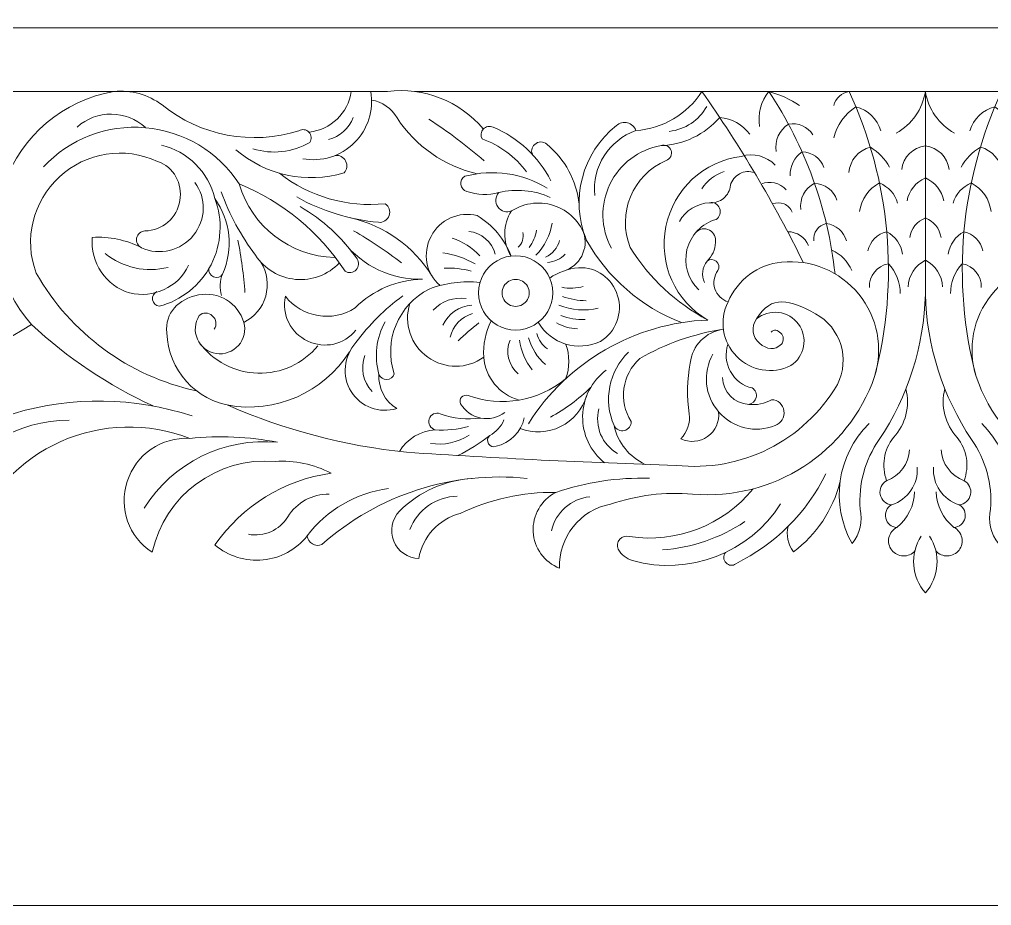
# Model space of a CAD drawing. Header units: millimetres. Extents: x 4332 to 4576, y 671 to 926.
# Drawn here: x 4379.6 to 4437.2, y 804.3 to 856.8 of the extents above; entities that cross this region are included whole.
import ezdxf

# ---------------------------------------------------------------- set-up
doc = ezdxf.new("R2010")
doc.units = ezdxf.units.MM
doc.header["$MEASUREMENT"] = 0
doc.layers.add('SITARA ALL', color=18, linetype='Continuous', true_color=0x000000)

msp = doc.modelspace()

# ---------------------------------------------------------------- linework, layer by layer
at = {"layer": 'SITARA ALL', "lineweight": 9}
for points, knots in [([(4332.3, 926.328), (4332.3, 926.328), (4576.3, 926.328), (4576.3, 926.328), (4576.3, 926.328), (4576.3, 804.328), (4576.3, 804.328), (4576.3, 804.328), (4332.3, 804.328), (4332.3, 804.328), (4332.3, 804.328), (4332.3, 926.328), (4332.3, 926.328)], [0, 0, 0, 0, 0.25, 0.25, 0.25, 0.5, 0.5, 0.5, 0.75, 0.75, 0.75, 1, 1, 1, 1]), ([(4529.529, 839.517), (4529.529, 839.517), (4529.529, 822.855), (4529.529, 822.855), (4529.529, 822.855), (4533.299, 822.855), (4533.299, 822.855), (4533.299, 822.855), (4533.299, 856.346), (4533.299, 856.346), (4533.299, 856.346), (4463.583, 856.346), (4463.583, 856.346), (4463.583, 856.346), (4433.299, 856.346), (4433.299, 856.346), (4433.299, 856.346), (4403.015, 856.346), (4403.015, 856.346), (4403.015, 856.346), (4333.3, 856.346), (4333.3, 856.346), (4333.3, 856.346), (4333.3, 822.855), (4333.3, 822.855), (4333.3, 822.855), (4337.069, 822.855), (4337.069, 822.855), (4337.069, 822.855), (4337.069, 839.517), (4337.069, 839.517)], [0, 0, 0, 0, 0.090909, 0.090909, 0.090909, 0.181818, 0.181818, 0.181818, 0.272727, 0.272727, 0.272727, 0.363636, 0.363636, 0.363636, 0.454545, 0.454545, 0.454545, 0.545455, 0.545455, 0.545455, 0.636364, 0.636364, 0.636364, 0.727273, 0.727273, 0.727273, 0.818182, 0.818182, 0.818182, 1, 1, 1, 1]), ([(4407.088, 850.354), (4405.695, 852.013), (4403.556, 852.851), (4401.406, 852.577), (4401.406, 852.577), (4337.069, 852.577), (4337.069, 852.577), (4337.069, 852.577), (4337.069, 844.299), (4337.069, 844.299)], [0, 0, 0, 0, 0.25, 0.25, 0.25, 0.5, 0.5, 0.5, 1, 1, 1, 1]), ([(4393.424, 849.18), (4394.551, 848.828), (4395.774, 848.966), (4396.795, 849.562), (4396.925, 849.748), (4396.905, 850.001), (4396.748, 850.165), (4396.591, 850.33), (4396.352, 850.368), (4396.159, 850.247), (4393.368, 849.365), (4390.318, 849.942), (4388.039, 851.78), (4387.222, 852.397), (4386.203, 852.681), (4385.184, 852.577), (4382.184, 852.06), (4379.699, 849.96), (4378.688, 847.089), (4377.678, 844.217), (4378.278, 841.049), (4380.294, 838.768)], [0, 0, 0, 0, 0.125, 0.125, 0.125, 0.25, 0.25, 0.25, 0.375, 0.375, 0.375, 0.5, 0.5, 0.5, 0.625, 0.625, 0.625, 0.75, 0.75, 0.75, 1, 1, 1, 1]), ([(4396.378, 848.59), (4397.491, 848.383), (4398.635, 848.736), (4399.439, 849.533), (4400.243, 850.33), (4400.606, 851.462), (4400.409, 852.577)], [0, 0, 0, 0, 0.333333, 0.333333, 0.333333, 1, 1, 1, 1]), ([(4463.583, 852.577), (4463.583, 852.577), (4433.299, 852.577), (4433.299, 852.577), (4433.299, 852.577), (4403.015, 852.577), (4403.015, 852.577)], [0, 0, 0, 0, 0.333333, 0.333333, 0.333333, 1, 1, 1, 1]), ([(4426.069, 842.431), (4424.328, 845.963), (4422.317, 849.355), (4420.053, 852.577), (4419.185, 851.233), (4417.735, 850.375), (4416.14, 850.258), (4416.06, 850.485), (4415.872, 850.658), (4415.638, 850.717), (4415.404, 850.776), (4415.158, 850.716), (4414.98, 850.554), (4412.948, 848.939), (4412.221, 846.184), (4413.194, 843.778)], [0, 0, 0, 0, 0.166667, 0.166667, 0.166667, 0.333333, 0.333333, 0.333333, 0.5, 0.5, 0.5, 0.666667, 0.666667, 0.666667, 1, 1, 1, 1]), ([(4421.605, 840.106), (4422.148, 841.415), (4423.367, 842.321), (4424.776, 842.465), (4426.523, 842.638), (4428.241, 841.924), (4429.351, 840.564), (4430.461, 839.204), (4430.811, 837.364), (4430.292, 835.687), (4431.77, 841.323), (4431.235, 847.295), (4428.774, 852.577), (4428.337, 852.494), (4427.985, 852.172), (4427.864, 851.743)], [0, 0, 0, 0, 0.166667, 0.166667, 0.166667, 0.333333, 0.333333, 0.333333, 0.5, 0.5, 0.5, 0.666667, 0.666667, 0.666667, 1, 1, 1, 1]), ([(4427.941, 841.767), (4427.519, 845.633), (4426.175, 849.339), (4424.02, 852.577), (4424.668, 852.401), (4425.283, 852.12), (4425.84, 851.743)], [0, 0, 0, 0, 0.333333, 0.333333, 0.333333, 1, 1, 1, 1]), ([(4433.299, 840.56), (4433.299, 840.56), (4433.299, 852.577), (4433.299, 852.577), (4433.137, 851.531), (4432.498, 850.619), (4431.571, 850.108)], [0, 0, 0, 0, 0.333333, 0.333333, 0.333333, 1, 1, 1, 1]), ([(4437.825, 852.577), (4435.365, 847.295), (4434.827, 841.323), (4436.307, 835.687), (4435.783, 837.362), (4436.132, 839.189), (4437.238, 840.552), (4438.344, 841.916), (4440.075, 842.633), (4441.822, 842.465), (4443.232, 842.322), (4444.45, 841.415), (4444.993, 840.106)], [0, 0, 0, 0, 0.2, 0.2, 0.2, 0.4, 0.4, 0.4, 0.6, 0.6, 0.6, 1, 1, 1, 1]), ([(4400.46, 852.068), (4401.097, 851.964), (4401.653, 851.578), (4401.973, 851.018), (4403.066, 849.334), (4404.772, 848.144), (4406.73, 847.701)], [0, 0, 0, 0, 0.333333, 0.333333, 0.333333, 1, 1, 1, 1]), ([(4430.658, 850.249), (4430.456, 850.953), (4429.89, 851.493), (4429.178, 851.663), (4428.519, 851.242), (4428.049, 850.582), (4427.868, 849.822)], [0, 0, 0, 0, 0.333333, 0.333333, 0.333333, 1, 1, 1, 1]), ([(4438.73, 849.822), (4438.549, 850.582), (4438.08, 851.242), (4437.421, 851.663), (4436.708, 851.493), (4436.143, 850.953), (4435.94, 850.249)], [0, 0, 0, 0, 0.333333, 0.333333, 0.333333, 1, 1, 1, 1]), ([(4422.891, 850.045), (4422.462, 850.614), (4421.814, 850.976), (4421.103, 851.042), (4420.229, 850.025), (4418.969, 849.417), (4417.628, 849.367), (4416.306, 849.14), (4415.175, 848.287), (4414.592, 847.078), (4414.01, 845.869), (4414.044, 844.462), (4414.691, 843.287)], [0, 0, 0, 0, 0.2, 0.2, 0.2, 0.4, 0.4, 0.4, 0.6, 0.6, 0.6, 1, 1, 1, 1]), ([(4398.265, 842.743), (4395.636, 842.802), (4393.349, 844.567), (4392.621, 847.094), (4391.377, 849.005), (4389.322, 850.236), (4387.051, 850.431), (4384.779, 850.626), (4382.555, 849.774), (4381.004, 848.103)], [0, 0, 0, 0, 0.25, 0.25, 0.25, 0.5, 0.5, 0.5, 1, 1, 1, 1]), ([(4411.096, 847.285), (4410.363, 848.713), (4409.152, 849.837), (4407.672, 850.46), (4407.474, 850.555), (4407.238, 850.51), (4407.088, 850.35), (4406.937, 850.191), (4406.905, 849.957), (4407.011, 849.766), (4408.068, 849.392), (4408.989, 848.71), (4409.656, 847.809)], [0, 0, 0, 0, 0.2, 0.2, 0.2, 0.4, 0.4, 0.4, 0.6, 0.6, 0.6, 1, 1, 1, 1]), ([(4426.636, 850.01), (4426.324, 850.495), (4425.751, 850.742), (4425.185, 850.635), (4424.631, 850.301), (4424.341, 849.66), (4424.456, 849.023)], [0, 0, 0, 0, 0.333333, 0.333333, 0.333333, 1, 1, 1, 1]), ([(4389.613, 842.286), (4388.998, 840.965), (4387.525, 840.275), (4386.117, 840.647), (4384.708, 841.019), (4383.781, 842.472), (4383.899, 843.924), (4384.907, 843.992), (4385.915, 843.781), (4386.812, 843.316), (4386.6, 843.423), (4386.486, 843.659), (4386.533, 843.891), (4386.58, 844.124), (4386.787, 844.297), (4387.024, 844.313), (4388.058, 844.33), (4388.931, 845.086), (4389.096, 846.106), (4389.262, 847.127), (4388.747, 848.092), (4387.772, 848.435), (4385.824, 849.335), (4383.525, 848.97), (4381.951, 847.512), (4380.377, 846.054), (4379.825, 843.827), (4380.573, 841.816), (4382.604, 838.241), (4386.059, 835.702), (4390.078, 834.834)], [0, 0, 0, 0, 0.090909, 0.090909, 0.090909, 0.181818, 0.181818, 0.181818, 0.272727, 0.272727, 0.272727, 0.363636, 0.363636, 0.363636, 0.454545, 0.454545, 0.454545, 0.545455, 0.545455, 0.545455, 0.636364, 0.636364, 0.636364, 0.727273, 0.727273, 0.727273, 0.818182, 0.818182, 0.818182, 1, 1, 1, 1]), ([(4387.735, 840.715), (4387.551, 840.628), (4387.447, 840.431), (4387.479, 840.23), (4387.511, 840.03), (4387.665, 839.875), (4387.866, 839.85), (4389.196, 840.193), (4390.316, 841.088), (4390.945, 842.309), (4391.574, 843.53), (4391.654, 844.954), (4391.162, 846.236), (4390.79, 847.805), (4389.568, 849.029), (4387.999, 849.402)], [0, 0, 0, 0, 0.166667, 0.166667, 0.166667, 0.333333, 0.333333, 0.333333, 0.5, 0.5, 0.5, 0.666667, 0.666667, 0.666667, 1, 1, 1, 1]), ([(4392.414, 849.127), (4394.181, 847.607), (4396.599, 847.09), (4398.832, 847.758), (4399.008, 847.948), (4399.046, 848.228), (4398.926, 848.458), (4398.806, 848.687), (4398.561, 848.818), (4398.304, 848.783)], [0, 0, 0, 0, 0.25, 0.25, 0.25, 0.5, 0.5, 0.5, 1, 1, 1, 1]), ([(4409.758, 832.884), (4412.075, 836.561), (4416.06, 838.861), (4420.403, 839.032), (4418.517, 840.029), (4416.93, 841.51), (4415.805, 843.321), (4414.985, 845.335), (4415.933, 847.635), (4417.931, 848.493), (4418.047, 848.532), (4418.143, 848.617), (4418.197, 848.728), (4418.251, 848.838), (4418.259, 848.965), (4418.218, 849.082), (4418.178, 849.198), (4418.093, 849.293), (4417.982, 849.347), (4417.871, 849.4), (4417.744, 849.408), (4417.628, 849.367)], [0, 0, 0, 0, 0.125, 0.125, 0.125, 0.25, 0.25, 0.25, 0.375, 0.375, 0.375, 0.5, 0.5, 0.5, 0.625, 0.625, 0.625, 0.75, 0.75, 0.75, 1, 1, 1, 1]), ([(4412.768, 845.889), (4412.626, 847.283), (4411.937, 848.562), (4410.851, 849.448), (4410.649, 849.631), (4410.341, 849.628), (4410.141, 849.442), (4409.942, 849.256), (4409.882, 849.002), (4410.05, 848.787)], [0, 0, 0, 0, 0.25, 0.25, 0.25, 0.5, 0.5, 0.5, 1, 1, 1, 1]), ([(4431.176, 848.092), (4430.912, 848.582), (4430.518, 848.99), (4430.037, 849.272), (4429.334, 849.101), (4428.822, 848.498), (4428.768, 847.777)], [0, 0, 0, 0, 0.333333, 0.333333, 0.333333, 1, 1, 1, 1]), ([(4434.704, 847.947), (4434.619, 848.686), (4434.038, 849.268), (4433.299, 849.352), (4432.561, 849.267), (4431.979, 848.686), (4431.895, 847.947)], [0, 0, 0, 0, 0.333333, 0.333333, 0.333333, 1, 1, 1, 1]), ([(4437.83, 847.777), (4437.776, 848.498), (4437.265, 849.102), (4436.562, 849.272), (4436.081, 848.99), (4435.687, 848.582), (4435.423, 848.092)], [0, 0, 0, 0, 0.333333, 0.333333, 0.333333, 1, 1, 1, 1]), ([(4424.399, 848.216), (4423.876, 848.748), (4423.104, 848.947), (4422.39, 848.733), (4420.156, 848.453), (4418.352, 846.774), (4417.913, 844.566), (4417.474, 842.358), (4418.446, 840.146), (4420.403, 839.032)], [0, 0, 0, 0, 0.25, 0.25, 0.25, 0.5, 0.5, 0.5, 1, 1, 1, 1]), ([(4427.287, 848.08), (4427.083, 848.624), (4426.569, 848.988), (4425.988, 848.999), (4425.525, 848.68), (4425.26, 848.145), (4425.288, 847.584)], [0, 0, 0, 0, 0.333333, 0.333333, 0.333333, 1, 1, 1, 1]), ([(4410.878, 846.845), (4409.416, 847.741), (4407.65, 847.996), (4405.995, 847.549), (4405.818, 847.454), (4405.719, 847.258), (4405.747, 847.059), (4405.774, 846.859), (4405.919, 846.7), (4406.115, 846.656), (4406.725, 846.447), (4407.382, 846.421), (4408.006, 846.582), (4407.792, 846.346), (4407.772, 845.992), (4407.957, 845.733), (4408.143, 845.474), (4408.468, 845.373), (4408.761, 845.501), (4409.552, 846.005), (4410.536, 846.103), (4411.411, 845.765), (4412.286, 845.426), (4412.949, 844.684), (4413.194, 843.778), (4414.452, 841.539), (4416.446, 839.807), (4418.84, 838.877)], [0, 0, 0, 0, 0.1, 0.1, 0.1, 0.2, 0.2, 0.2, 0.3, 0.3, 0.3, 0.4, 0.4, 0.4, 0.5, 0.5, 0.5, 0.6, 0.6, 0.6, 0.7, 0.7, 0.7, 0.8, 0.8, 0.8, 1, 1, 1, 1]), ([(4396.024, 846.325), (4397.515, 845.486), (4399.165, 844.975), (4400.868, 844.823), (4401.148, 844.792), (4401.412, 844.957), (4401.505, 845.223), (4401.598, 845.488), (4401.507, 845.775), (4401.269, 845.924), (4399.023, 845.692), (4396.772, 846.342), (4394.995, 847.735)], [0, 0, 0, 0, 0.2, 0.2, 0.2, 0.4, 0.4, 0.4, 0.6, 0.6, 0.6, 1, 1, 1, 1]), ([(4423.168, 847.77), (4422.878, 847.872), (4422.559, 847.848), (4422.288, 847.705), (4422.016, 847.561), (4421.817, 847.313), (4421.737, 847.017), (4421.712, 846.715), (4421.567, 846.436), (4421.335, 846.243), (4421.103, 846.049), (4420.801, 845.957), (4420.5, 845.987), (4419.752, 845.946), (4419.079, 845.522), (4418.718, 844.866)], [0, 0, 0, 0, 0.166667, 0.166667, 0.166667, 0.333333, 0.333333, 0.333333, 0.5, 0.5, 0.5, 0.666667, 0.666667, 0.666667, 1, 1, 1, 1]), ([(4434.386, 846.098), (4434.272, 846.702), (4433.865, 847.209), (4433.299, 847.45), (4432.734, 847.209), (4432.326, 846.702), (4432.212, 846.098)], [0, 0, 0, 0, 0.333333, 0.333333, 0.333333, 1, 1, 1, 1]), ([(4386.812, 843.316), (4387.89, 842.825), (4389.164, 843.129), (4389.904, 844.053), (4390.644, 844.978), (4390.692, 846.247), (4389.976, 847.191)], [0, 0, 0, 0, 0.333333, 0.333333, 0.333333, 1, 1, 1, 1]), ([(4396.225, 845.758), (4397.561, 844.98), (4398.712, 843.921), (4399.599, 842.655), (4399.736, 842.454), (4399.716, 842.186), (4399.551, 842.008), (4399.385, 841.83), (4399.107, 841.798), (4398.897, 841.921), (4397.371, 844.236), (4395.185, 846.039), (4392.621, 847.094)], [0, 0, 0, 0, 0.2, 0.2, 0.2, 0.4, 0.4, 0.4, 0.6, 0.6, 0.6, 1, 1, 1, 1]), ([(4428.052, 846.145), (4427.854, 846.717), (4427.33, 847.11), (4426.726, 847.139), (4426.153, 846.844), (4425.829, 846.22), (4425.916, 845.582)], [0, 0, 0, 0, 0.333333, 0.333333, 0.333333, 1, 1, 1, 1]), ([(4431.656, 845.964), (4431.495, 846.503), (4431.099, 846.94), (4430.579, 847.154), (4429.93, 846.818), (4429.49, 846.183), (4429.403, 845.458)], [0, 0, 0, 0, 0.333333, 0.333333, 0.333333, 1, 1, 1, 1]), ([(4437.196, 845.458), (4437.109, 846.183), (4436.669, 846.818), (4436.02, 847.154), (4435.5, 846.94), (4435.104, 846.503), (4434.942, 845.964)], [0, 0, 0, 0, 0.333333, 0.333333, 0.333333, 1, 1, 1, 1]), ([(4391.54, 846.627), (4392.034, 845.284), (4392.72, 844.02), (4393.578, 842.874), (4394.111, 842.059), (4394.988, 841.531), (4395.959, 841.443), (4396.93, 841.355), (4397.883, 841.71), (4398.555, 842.417)], [0, 0, 0, 0, 0.25, 0.25, 0.25, 0.5, 0.5, 0.5, 1, 1, 1, 1]), ([(4419.858, 840.826), (4419.218, 841.438), (4418.954, 842.346), (4419.165, 843.205), (4419.377, 844.065), (4420.04, 844.749), (4420.891, 844.995), (4421.108, 845.139), (4421.193, 845.417), (4421.094, 845.657), (4420.995, 845.898), (4420.755, 846.038), (4420.5, 845.987)], [0, 0, 0, 0, 0.2, 0.2, 0.2, 0.4, 0.4, 0.4, 0.6, 0.6, 0.6, 1, 1, 1, 1]), ([(4425.4, 845.425), (4425.312, 845.645), (4425.14, 845.82), (4424.922, 845.912), (4424.704, 846.003), (4424.459, 846.003), (4424.241, 845.912)], [0, 0, 0, 0, 0.333333, 0.333333, 0.333333, 1, 1, 1, 1]), ([(4408.761, 845.501), (4408.23, 844.691), (4408.218, 843.647), (4408.731, 842.826), (4408.353, 843.827), (4407.648, 844.669), (4406.729, 845.217), (4405.641, 845.496), (4404.503, 844.987), (4403.986, 843.989), (4403.47, 842.991), (4403.669, 841.805), (4404.526, 841.078)], [0, 0, 0, 0, 0.2, 0.2, 0.2, 0.4, 0.4, 0.4, 0.6, 0.6, 0.6, 1, 1, 1, 1]), ([(4434.228, 843.93), (4434.151, 844.454), (4433.795, 844.895), (4433.299, 845.08), (4432.803, 844.894), (4432.448, 844.454), (4432.371, 843.93)], [0, 0, 0, 0, 0.333333, 0.333333, 0.333333, 1, 1, 1, 1]), ([(4419.696, 844.229), (4419.904, 844.446), (4420.23, 844.501), (4420.497, 844.362), (4420.764, 844.223), (4420.906, 843.915), (4420.848, 843.62), (4420.837, 843.203), (4420.658, 842.808), (4420.353, 842.524), (4420.515, 842.65), (4420.743, 842.646), (4420.9, 842.514), (4421.058, 842.381), (4421.095, 842.147), (4420.999, 841.965), (4420.766, 841.653), (4420.7, 841.247), (4420.822, 840.877), (4420.943, 840.508), (4421.233, 840.221), (4421.605, 840.106), (4421.059, 839.032), (4421.264, 837.728), (4422.114, 836.873), (4422.964, 836.018), (4424.239, 835.792), (4425.316, 836.333), (4425.714, 836.59), (4425.989, 836.999), (4426.075, 837.464), (4426.161, 837.93), (4426.052, 838.408), (4425.772, 838.79), (4425.492, 839.172), (4425.067, 839.421), (4424.597, 839.479), (4424.127, 839.536), (4423.656, 839.399), (4423.292, 839.096)], [0, 0, 0, 0, 0.071429, 0.071429, 0.071429, 0.142857, 0.142857, 0.142857, 0.214286, 0.214286, 0.214286, 0.285714, 0.285714, 0.285714, 0.357143, 0.357143, 0.357143, 0.428571, 0.428571, 0.428571, 0.5, 0.5, 0.5, 0.571429, 0.571429, 0.571429, 0.642857, 0.642857, 0.642857, 0.714286, 0.714286, 0.714286, 0.785714, 0.785714, 0.785714, 0.857143, 0.857143, 0.857143, 1, 1, 1, 1]), ([(4428.615, 843.717), (4428.468, 844.274), (4427.997, 844.684), (4427.425, 844.751), (4426.949, 844.648), (4426.628, 844.204), (4426.68, 843.72)], [0, 0, 0, 0, 0.333333, 0.333333, 0.333333, 1, 1, 1, 1]), ([(4411.834, 841.934), (4412.303, 842.071), (4412.696, 842.393), (4412.922, 842.826), (4413.148, 843.259), (4413.189, 843.763), (4413.034, 844.226)], [0, 0, 0, 0, 0.333333, 0.333333, 0.333333, 1, 1, 1, 1]), ([(4431.941, 842.929), (4431.866, 843.499), (4431.519, 843.997), (4431.01, 844.265), (4430.448, 844.138), (4430.013, 843.695), (4429.896, 843.131)], [0, 0, 0, 0, 0.333333, 0.333333, 0.333333, 1, 1, 1, 1]), ([(4436.703, 843.131), (4436.586, 843.695), (4436.151, 844.138), (4435.589, 844.265), (4435.08, 843.997), (4434.732, 843.499), (4434.658, 842.929)], [0, 0, 0, 0, 0.333333, 0.333333, 0.333333, 1, 1, 1, 1]), ([(4398.814, 843.645), (4399.935, 842.216), (4401.665, 841.403), (4403.48, 841.452), (4401.981, 841.424), (4400.552, 840.816), (4399.492, 839.755), (4398.143, 838.877), (4396.346, 839.175), (4395.349, 840.437), (4395.118, 839.352), (4395.668, 838.25), (4396.675, 837.782), (4397.681, 837.314), (4398.843, 837.559), (4399.525, 838.435)], [0, 0, 0, 0, 0.166667, 0.166667, 0.166667, 0.333333, 0.333333, 0.333333, 0.5, 0.5, 0.5, 0.666667, 0.666667, 0.666667, 1, 1, 1, 1]), ([(4411.208, 840.642), (4411.208, 841.428), (4410.788, 842.155), (4410.107, 842.548), (4409.426, 842.942), (4408.587, 842.942), (4407.905, 842.548), (4407.224, 842.155), (4406.805, 841.428), (4406.805, 840.642), (4406.805, 839.855), (4407.224, 839.128), (4407.905, 838.735), (4408.587, 838.342), (4409.426, 838.342), (4410.107, 838.735), (4410.788, 839.128), (4411.208, 839.855), (4411.208, 840.642)], [0, 0, 0, 0, 0.166667, 0.166667, 0.166667, 0.333333, 0.333333, 0.333333, 0.5, 0.5, 0.5, 0.666667, 0.666667, 0.666667, 0.833333, 0.833333, 0.833333, 1, 1, 1, 1]), ([(4392.885, 838.885), (4393.518, 839.2), (4393.99, 839.768), (4394.183, 840.448), (4394.376, 841.129), (4394.276, 841.856), (4393.902, 842.457)], [0, 0, 0, 0, 0.333333, 0.333333, 0.333333, 1, 1, 1, 1]), ([(4410.347, 838.895), (4411.094, 837.616), (4412.696, 837.124), (4414.03, 837.767), (4414.951, 838.328), (4415.372, 839.444), (4415.052, 840.474), (4414.732, 841.503), (4413.799, 842.186), (4412.723, 842.128), (4412.113, 842.076), (4411.529, 841.865), (4411.026, 841.518)], [0, 0, 0, 0, 0.2, 0.2, 0.2, 0.4, 0.4, 0.4, 0.6, 0.6, 0.6, 1, 1, 1, 1]), ([(4431.806, 840.595), (4431.821, 841.255), (4431.569, 841.892), (4431.108, 842.363), (4430.432, 842.243), (4429.951, 841.64), (4429.986, 840.954)], [0, 0, 0, 0, 0.333333, 0.333333, 0.333333, 1, 1, 1, 1]), ([(4434.318, 840.995), (4434.294, 841.668), (4433.903, 842.274), (4433.299, 842.573), (4432.695, 842.274), (4432.304, 841.668), (4432.281, 840.995)], [0, 0, 0, 0, 0.333333, 0.333333, 0.333333, 1, 1, 1, 1]), ([(4436.613, 840.954), (4436.647, 841.64), (4436.167, 842.243), (4435.491, 842.363), (4435.03, 841.892), (4434.778, 841.255), (4434.793, 840.595)], [0, 0, 0, 0, 0.333333, 0.333333, 0.333333, 1, 1, 1, 1]), ([(4390.82, 842.079), (4390.78, 841.868), (4390.897, 841.659), (4391.098, 841.583), (4391.299, 841.507), (4391.517, 841.571), (4391.627, 841.756), (4391.457, 841.353), (4391.437, 840.903), (4391.572, 840.486)], [0, 0, 0, 0, 0.25, 0.25, 0.25, 0.5, 0.5, 0.5, 1, 1, 1, 1]), ([(4401.274, 838.933), (4400.736, 837.985), (4400.601, 836.86), (4400.902, 835.812), (4400.972, 835.618), (4401.16, 835.493), (4401.366, 835.503), (4401.571, 835.513), (4401.744, 835.651), (4401.795, 835.85), (4401.161, 837.806), (4402.046, 839.935), (4403.878, 840.869), (4404.837, 841.236), (4405.871, 841.368), (4406.892, 841.255)], [0, 0, 0, 0, 0.166667, 0.166667, 0.166667, 0.333333, 0.333333, 0.333333, 0.5, 0.5, 0.5, 0.666667, 0.666667, 0.666667, 1, 1, 1, 1]), ([(4409.806, 840.642), (4409.806, 840.356), (4409.654, 840.092), (4409.406, 839.949), (4409.159, 839.806), (4408.854, 839.806), (4408.606, 839.949), (4408.359, 840.092), (4408.206, 840.356), (4408.206, 840.642), (4408.206, 840.927), (4408.359, 841.191), (4408.606, 841.334), (4408.854, 841.477), (4409.159, 841.477), (4409.406, 841.334), (4409.654, 841.191), (4409.806, 840.927), (4409.806, 840.642)], [0, 0, 0, 0, 0.166667, 0.166667, 0.166667, 0.333333, 0.333333, 0.333333, 0.5, 0.5, 0.5, 0.666667, 0.666667, 0.666667, 0.833333, 0.833333, 0.833333, 1, 1, 1, 1]), ([(4391.136, 838.482), (4391.307, 838.741), (4391.256, 839.087), (4391.018, 839.286), (4390.78, 839.485), (4390.467, 839.507), (4390.243, 839.293), (4389.973, 838.875), (4389.933, 838.348), (4390.137, 837.895), (4390.341, 837.441), (4390.757, 837.122), (4391.249, 837.047), (4391.741, 836.972), (4392.237, 837.151), (4392.568, 837.524), (4392.898, 837.896), (4393.018, 838.406), (4392.885, 838.885), (4392.548, 840.044), (4391.381, 840.752), (4390.198, 840.517), (4389.014, 840.282), (4388.193, 839.465), (4388.325, 838.266), (4388.4, 836.071), (4390.035, 834.248), (4392.209, 833.94)], [0, 0, 0, 0, 0.1, 0.1, 0.1, 0.2, 0.2, 0.2, 0.3, 0.3, 0.3, 0.4, 0.4, 0.4, 0.5, 0.5, 0.5, 0.6, 0.6, 0.6, 0.7, 0.7, 0.7, 0.8, 0.8, 0.8, 1, 1, 1, 1]), ([(4399.151, 837.141), (4397.609, 834.724), (4394.757, 833.478), (4391.935, 833.984), (4395.302, 832.514), (4398.874, 831.573), (4402.528, 831.195), (4407.852, 830.841), (4413.182, 830.582), (4418.515, 830.416), (4422.371, 829.989), (4426.115, 831.863), (4428.08, 835.209), (4428.855, 836.73), (4428.278, 838.591), (4426.78, 839.408), (4425.282, 840.225), (4424.152, 840.57), (4423.292, 839.096), (4422.958, 838.645), (4423.033, 838.012), (4423.462, 837.651), (4423.891, 837.29), (4424.379, 837.196), (4424.766, 837.602), (4424.93, 837.798), (4424.91, 838.088), (4424.722, 838.261), (4424.533, 838.434), (4424.335, 838.499), (4424.153, 838.319)], [0, 0, 0, 0, 0.090909, 0.090909, 0.090909, 0.181818, 0.181818, 0.181818, 0.272727, 0.272727, 0.272727, 0.363636, 0.363636, 0.363636, 0.454545, 0.454545, 0.454545, 0.545455, 0.545455, 0.545455, 0.636364, 0.636364, 0.636364, 0.727273, 0.727273, 0.727273, 0.818182, 0.818182, 0.818182, 1, 1, 1, 1]), ([(4400.902, 835.812), (4400.843, 834.991), (4401.25, 834.207), (4401.957, 833.786), (4400.933, 833.471), (4399.823, 833.881), (4399.251, 834.788), (4398.678, 835.694), (4398.811, 836.902), (4399.536, 837.693), (4400.313, 838.752), (4401.249, 839.686), (4402.309, 840.462)], [0, 0, 0, 0, 0.2, 0.2, 0.2, 0.4, 0.4, 0.4, 0.6, 0.6, 0.6, 1, 1, 1, 1]), ([(4429.961, 832.891), (4428.051, 831.024), (4427.638, 828.108), (4428.958, 825.786), (4429.427, 826.356), (4429.603, 827.111), (4429.435, 827.83), (4429.324, 829.291), (4429.721, 830.748), (4430.56, 831.95), (4432.272, 834.502), (4433.223, 837.488), (4433.299, 840.56), (4433.376, 837.488), (4434.326, 834.502), (4436.039, 831.95), (4436.878, 830.748), (4437.275, 829.291), (4437.163, 827.83), (4436.996, 827.111), (4437.172, 826.356), (4437.641, 825.786), (4438.959, 828.109), (4438.549, 831.025), (4436.638, 832.891)], [0, 0, 0, 0, 0.111111, 0.111111, 0.111111, 0.222222, 0.222222, 0.222222, 0.333333, 0.333333, 0.333333, 0.444444, 0.444444, 0.444444, 0.555556, 0.555556, 0.555556, 0.666667, 0.666667, 0.666667, 0.777778, 0.777778, 0.777778, 1, 1, 1, 1]), ([(4402.723, 840.002), (4402.358, 838.824), (4402.79, 837.545), (4403.794, 836.83), (4404.798, 836.115), (4406.122, 836.106), (4407.115, 836.836), (4407.065, 837.579), (4407.218, 838.321), (4407.558, 838.983)], [0, 0, 0, 0, 0.25, 0.25, 0.25, 0.5, 0.5, 0.5, 1, 1, 1, 1]), ([(4370.805, 834.543), (4369.315, 833.862), (4367.869, 833.091), (4366.473, 832.234), (4365.658, 831.396), (4365.339, 830.194), (4365.632, 829.063), (4365.925, 827.932), (4366.776, 827.039), (4367.895, 826.702), (4367.498, 829.552), (4368.916, 832.351), (4371.447, 833.72), (4374.451, 835.304), (4377.402, 836.987), (4380.294, 838.768), (4382.429, 836.788), (4384.862, 835.158), (4387.505, 833.936)], [0, 0, 0, 0, 0.142857, 0.142857, 0.142857, 0.285714, 0.285714, 0.285714, 0.428571, 0.428571, 0.428571, 0.571429, 0.571429, 0.571429, 0.714286, 0.714286, 0.714286, 1, 1, 1, 1]), ([(4421.037, 833.581), (4421.103, 833.014), (4420.854, 832.456), (4420.389, 832.125), (4419.924, 831.794), (4419.31, 831.745), (4418.796, 831.993), (4419.18, 832.387), (4419.367, 832.932), (4419.303, 833.479), (4419.146, 834.476), (4419.165, 835.492), (4419.359, 836.482), (4419.476, 837.518), (4420.283, 838.343), (4421.316, 838.485), (4419.57, 838.221), (4417.89, 837.631), (4416.362, 836.746), (4415.306, 835.793), (4415.09, 834.219), (4415.853, 833.018), (4415.865, 832.767), (4415.699, 832.543), (4415.456, 832.482), (4415.213, 832.42), (4414.953, 832.553), (4414.844, 832.779), (4415.058, 831.762), (4415.742, 830.907), (4416.689, 830.476)], [0, 0, 0, 0, 0.090909, 0.090909, 0.090909, 0.181818, 0.181818, 0.181818, 0.272727, 0.272727, 0.272727, 0.363636, 0.363636, 0.363636, 0.454545, 0.454545, 0.454545, 0.545455, 0.545455, 0.545455, 0.636364, 0.636364, 0.636364, 0.727273, 0.727273, 0.727273, 0.818182, 0.818182, 0.818182, 1, 1, 1, 1]), ([(4390.243, 837.698), (4391.058, 836.588), (4392.342, 835.917), (4393.72, 835.882), (4395.097, 835.847), (4396.407, 836.444), (4397.279, 837.511)], [0, 0, 0, 0, 0.333333, 0.333333, 0.333333, 1, 1, 1, 1]), ([(4408.359, 833.559), (4407.955, 833.248), (4407.437, 833.126), (4406.936, 833.223), (4406.436, 833.32), (4406, 833.629), (4405.74, 834.068), (4405.676, 834.198), (4405.699, 834.354), (4405.797, 834.461), (4405.895, 834.568), (4406.052, 834.602), (4406.186, 834.549), (4408.155, 833.847), (4410.346, 834.222), (4411.967, 835.54), (4412.223, 836.207), (4412.223, 836.944), (4411.968, 837.611)], [0, 0, 0, 0, 0.142857, 0.142857, 0.142857, 0.285714, 0.285714, 0.285714, 0.428571, 0.428571, 0.428571, 0.571429, 0.571429, 0.571429, 0.714286, 0.714286, 0.714286, 1, 1, 1, 1]), ([(4420.705, 837.012), (4420.076, 835.91), (4420.217, 834.529), (4421.056, 833.576), (4421.895, 832.624), (4423.217, 832.297), (4424.391, 832.782), (4424.754, 832.903), (4424.976, 833.27), (4424.915, 833.648), (4424.854, 834.027), (4424.562, 834.304), (4424.179, 834.305), (4423.767, 834.073), (4423.293, 833.977), (4422.823, 834.03), (4423.044, 834.061), (4423.221, 834.227), (4423.268, 834.445), (4423.314, 834.663), (4423.224, 834.884), (4423.035, 835.003), (4422.488, 835.132), (4422.019, 835.484), (4421.744, 835.975), (4421.469, 836.465), (4421.412, 837.052), (4421.588, 837.586)], [0, 0, 0, 0, 0.1, 0.1, 0.1, 0.2, 0.2, 0.2, 0.3, 0.3, 0.3, 0.4, 0.4, 0.4, 0.5, 0.5, 0.5, 0.6, 0.6, 0.6, 0.7, 0.7, 0.7, 0.8, 0.8, 0.8, 1, 1, 1, 1]), ([(4414.376, 836.068), (4413.513, 835.424), (4412.996, 834.417), (4412.977, 833.34), (4412.957, 832.263), (4413.432, 831.242), (4414.272, 830.568)], [0, 0, 0, 0, 0.333333, 0.333333, 0.333333, 1, 1, 1, 1]), ([(4430.292, 835.687), (4428.714, 831.172), (4424.266, 828.303), (4419.501, 828.717), (4417.856, 828.856), (4416.2, 828.652), (4414.638, 828.116), (4412.825, 827.776), (4411.535, 826.163), (4411.605, 824.319), (4410.707, 824.674), (4410.098, 825.521), (4410.046, 826.486), (4409.995, 827.45), (4410.524, 828.364), (4411.38, 828.812), (4409.419, 828.839), (4407.479, 828.415), (4405.709, 827.572), (4404.439, 827.232), (4403.483, 826.187), (4403.259, 824.891), (4402.606, 824.916), (4402.028, 825.321), (4401.781, 825.925), (4401.534, 826.53), (4401.67, 827.231), (4402.118, 827.706), (4403.275, 828.853), (4404.809, 829.542), (4406.434, 829.647)], [0, 0, 0, 0, 0.090909, 0.090909, 0.090909, 0.181818, 0.181818, 0.181818, 0.272727, 0.272727, 0.272727, 0.363636, 0.363636, 0.363636, 0.454545, 0.454545, 0.454545, 0.545455, 0.545455, 0.545455, 0.636364, 0.636364, 0.636364, 0.727273, 0.727273, 0.727273, 0.818182, 0.818182, 0.818182, 1, 1, 1, 1]), ([(4436.307, 835.687), (4437.89, 831.169), (4442.328, 828.299), (4447.097, 828.717), (4448.742, 828.856), (4450.399, 828.652), (4451.96, 828.116), (4453.772, 827.778), (4455.062, 826.161), (4454.993, 824.319), (4455.892, 824.681), (4456.498, 825.533), (4456.543, 826.501), (4456.589, 827.469), (4456.08, 828.368), (4455.219, 828.812)], [0, 0, 0, 0, 0.166667, 0.166667, 0.166667, 0.333333, 0.333333, 0.333333, 0.5, 0.5, 0.5, 0.666667, 0.666667, 0.666667, 1, 1, 1, 1]), ([(4432.146, 834.955), (4432.407, 833.933), (4432.133, 832.848), (4431.419, 832.072), (4430.834, 831.353), (4430.675, 830.377), (4431.004, 829.51)], [0, 0, 0, 0, 0.333333, 0.333333, 0.333333, 1, 1, 1, 1]), ([(4435.594, 829.51), (4435.923, 830.378), (4435.765, 831.353), (4435.18, 832.072), (4434.465, 832.848), (4434.192, 833.933), (4434.452, 834.955)], [0, 0, 0, 0, 0.333333, 0.333333, 0.333333, 1, 1, 1, 1]), ([(4371.447, 833.72), (4373.89, 832.472), (4376.764, 832.391), (4379.273, 833.501), (4382.721, 834.523), (4386.401, 834.468), (4389.818, 833.346)], [0, 0, 0, 0, 0.333333, 0.333333, 0.333333, 1, 1, 1, 1]), ([(4409.275, 832.607), (4410.052, 832.309), (4410.918, 832.347), (4411.665, 832.714), (4412.412, 833.08), (4412.971, 833.737), (4413.209, 834.534)], [0, 0, 0, 0, 0.333333, 0.333333, 0.333333, 1, 1, 1, 1]), ([(4402.111, 831.24), (4402.568, 831.986), (4403.358, 832.465), (4404.23, 832.527), (4404.096, 832.561), (4403.982, 832.649), (4403.916, 832.771), (4403.849, 832.892), (4403.835, 833.035), (4403.878, 833.167), (4403.92, 833.298), (4404.015, 833.407), (4404.14, 833.466), (4404.265, 833.525), (4404.41, 833.529), (4404.538, 833.479), (4405.303, 833.192), (4406.127, 833.104), (4406.935, 833.224)], [0, 0, 0, 0, 0.142857, 0.142857, 0.142857, 0.285714, 0.285714, 0.285714, 0.428571, 0.428571, 0.428571, 0.571429, 0.571429, 0.571429, 0.714286, 0.714286, 0.714286, 1, 1, 1, 1]), ([(4373.749, 830.954), (4372.749, 830.656), (4371.933, 829.93), (4371.522, 828.97), (4371.111, 828.011), (4371.145, 826.924), (4371.621, 825.995), (4372.441, 827.342), (4373.768, 828.304), (4375.304, 828.664), (4374.945, 828.16), (4374.928, 827.49), (4375.26, 826.968), (4375.592, 826.447), (4376.196, 826.176), (4376.804, 826.288), (4377.74, 828.761), (4379.625, 830.758), (4382.04, 831.834), (4384.455, 832.911), (4387.212, 832.974), (4389.678, 832.017), (4388.005, 832.107), (4386.483, 831.056), (4385.975, 829.461), (4385.466, 827.866), (4386.042, 826.165), (4387.458, 825.27), (4388.195, 828.631), (4391.307, 830.93), (4394.737, 830.654), (4395.892, 830.735), (4397.047, 830.49), (4398.07, 829.949), (4395.278, 829.56), (4392.778, 828.019), (4391.176, 825.699), (4391.966, 825.029), (4392.994, 824.709), (4394.025, 824.811), (4395.056, 824.912), (4395.998, 825.424), (4396.642, 826.235), (4396.662, 826.035), (4396.777, 825.858), (4396.95, 825.758), (4397.123, 825.658), (4397.333, 825.646), (4397.515, 825.728), (4400.844, 828.68), (4405.261, 830.101), (4409.687, 829.647)], [0, 0, 0, 0, 0.055556, 0.055556, 0.055556, 0.111111, 0.111111, 0.111111, 0.166667, 0.166667, 0.166667, 0.222222, 0.222222, 0.222222, 0.277778, 0.277778, 0.277778, 0.333333, 0.333333, 0.333333, 0.388889, 0.388889, 0.388889, 0.444444, 0.444444, 0.444444, 0.5, 0.5, 0.5, 0.555556, 0.555556, 0.555556, 0.611111, 0.611111, 0.611111, 0.666667, 0.666667, 0.666667, 0.722222, 0.722222, 0.722222, 0.777778, 0.777778, 0.777778, 0.833333, 0.833333, 0.833333, 0.888889, 0.888889, 0.888889, 1, 1, 1, 1]), ([(4405.576, 831.003), (4406.244, 831.333), (4406.878, 831.727), (4407.47, 832.179), (4407.329, 832.059), (4407.298, 831.853), (4407.397, 831.696), (4407.496, 831.539), (4407.676, 831.471), (4407.846, 831.546), (4408.68, 831.738), (4409.329, 832.392), (4409.515, 833.227)], [0, 0, 0, 0, 0.2, 0.2, 0.2, 0.4, 0.4, 0.4, 0.6, 0.6, 0.6, 1, 1, 1, 1]), ([(4386.977, 827.885), (4388.666, 830.575), (4391.731, 832.083), (4394.894, 831.784), (4393.176, 832.119), (4391.418, 832.198), (4389.678, 832.017)], [0, 0, 0, 0, 0.333333, 0.333333, 0.333333, 1, 1, 1, 1]), ([(4432.366, 831.338), (4432.313, 830.514), (4431.779, 829.797), (4431.004, 829.51), (4430.709, 829.349), (4430.554, 829.013), (4430.623, 828.683), (4430.692, 828.353), (4430.959, 828.108), (4431.294, 828.079), (4432.261, 828.374), (4432.893, 829.301), (4432.812, 830.308)], [0, 0, 0, 0, 0.2, 0.2, 0.2, 0.4, 0.4, 0.4, 0.6, 0.6, 0.6, 1, 1, 1, 1]), ([(4433.787, 830.308), (4433.707, 829.301), (4434.337, 828.373), (4435.304, 828.079), (4435.64, 828.113), (4435.913, 828.362), (4435.978, 828.693), (4436.043, 829.024), (4435.892, 829.353), (4435.594, 829.51), (4434.82, 829.797), (4434.286, 830.514), (4434.233, 831.338)], [0, 0, 0, 0, 0.2, 0.2, 0.2, 0.4, 0.4, 0.4, 0.6, 0.6, 0.6, 1, 1, 1, 1]), ([(4421.446, 825.253), (4421.298, 825.07), (4421.313, 824.804), (4421.481, 824.64), (4421.65, 824.475), (4421.875, 824.435), (4422.054, 824.587), (4424.38, 825.724), (4426.26, 827.601), (4427.399, 829.925)], [0, 0, 0, 0, 0.25, 0.25, 0.25, 0.5, 0.5, 0.5, 1, 1, 1, 1]), ([(4423.08, 829.023), (4421.308, 826.859), (4418.528, 825.784), (4415.761, 826.192), (4415.554, 826.258), (4415.327, 826.197), (4415.18, 826.036), (4415.033, 825.875), (4414.992, 825.647), (4415.076, 825.446), (4415.271, 825.123), (4415.578, 824.883), (4415.939, 824.773), (4419.29, 823.845), (4422.851, 825.211), (4424.718, 828.145)], [0, 0, 0, 0, 0.166667, 0.166667, 0.166667, 0.333333, 0.333333, 0.333333, 0.5, 0.5, 0.5, 0.666667, 0.666667, 0.666667, 1, 1, 1, 1]), ([(4425.171, 826.811), (4425.031, 826.285), (4425.145, 825.725), (4425.479, 825.296), (4426.841, 826.314), (4427.814, 827.766), (4428.236, 829.413)], [0, 0, 0, 0, 0.333333, 0.333333, 0.333333, 1, 1, 1, 1]), ([(4393.155, 826.335), (4394.077, 826.159), (4395.012, 826.572), (4395.502, 827.373), (4396.026, 828.218), (4396.955, 828.726), (4397.949, 828.713)], [0, 0, 0, 0, 0.333333, 0.333333, 0.333333, 1, 1, 1, 1]), ([(4431.294, 828.079), (4431.015, 827.922), (4430.874, 827.598), (4430.949, 827.287), (4431.024, 826.975), (4431.286, 826.752), (4431.606, 826.739), (4431.369, 826.618), (4431.198, 826.398), (4431.139, 826.138), (4431.081, 825.878), (4431.14, 825.607), (4431.303, 825.396), (4431.466, 825.185), (4431.714, 825.057), (4431.98, 825.048), (4432.247, 825.039), (4432.502, 825.148), (4432.679, 825.347)], [0, 0, 0, 0, 0.142857, 0.142857, 0.142857, 0.285714, 0.285714, 0.285714, 0.428571, 0.428571, 0.428571, 0.571429, 0.571429, 0.571429, 0.714286, 0.714286, 0.714286, 1, 1, 1, 1]), ([(4433.92, 825.347), (4434.097, 825.148), (4434.354, 825.039), (4434.62, 825.048), (4434.886, 825.058), (4435.133, 825.184), (4435.296, 825.396), (4435.458, 825.607), (4435.518, 825.879), (4435.459, 826.139), (4435.4, 826.399), (4435.23, 826.618), (4434.992, 826.739), (4435.312, 826.757), (4435.582, 826.985), (4435.652, 827.298), (4435.722, 827.61), (4435.586, 827.926), (4435.304, 828.079)], [0, 0, 0, 0, 0.142857, 0.142857, 0.142857, 0.285714, 0.285714, 0.285714, 0.428571, 0.428571, 0.428571, 0.571429, 0.571429, 0.571429, 0.714286, 0.714286, 0.714286, 1, 1, 1, 1]), ([(4433.057, 826.226), (4432.371, 825.175), (4432.47, 823.797), (4433.299, 822.855), (4434.128, 823.798), (4434.228, 825.175), (4433.542, 826.226)], [0, 0, 0, 0, 0.333333, 0.333333, 0.333333, 1, 1, 1, 1])]:
    msp.add_open_spline(points, degree=3, knots=knots, dxfattribs=at)
for points in [[(4396.757, 850.164), (4398.043, 850.308), (4399.071, 851.297), (4399.262, 852.577)], [(4424.02, 852.577), (4423.546, 851.997), (4423.345, 851.242), (4423.468, 850.504)], [(4433.299, 852.577), (4433.462, 851.53), (4434.1, 850.619), (4435.028, 850.108)], [(4387.059, 850.434), (4385.915, 851.487), (4384.162, 851.503), (4383.001, 850.468)], [(4418.115, 850.214), (4419.051, 850.32), (4419.88, 850.869), (4420.342, 851.69)], [(4397.911, 849.739), (4398.589, 849.889), (4399.139, 850.38), (4399.365, 851.037)], [(4407.144, 848.468), (4406.108, 849.362), (4405.012, 850.184), (4403.865, 850.93)], [(4416.14, 850.258), (4414.532, 849.7), (4413.521, 848.109), (4413.702, 846.416)], [(4421.371, 847.826), (4420.823, 847.651), (4420.355, 847.288), (4420.049, 846.802)], [(4411.053, 846.297), (4410.099, 846.733), (4409.025, 846.833), (4408.006, 846.582)], [(4425.045, 846.747), (4424.68, 847.172), (4424.083, 847.312), (4423.567, 847.093)], [(4391.627, 841.756), (4392.284, 843.226), (4392.107, 844.933), (4391.162, 846.236)], [(4404.042, 841.654), (4402.954, 843.39), (4401.224, 844.624), (4399.227, 845.084)], [(4410.211, 842.88), (4410.72, 843.399), (4411.054, 844.063), (4411.17, 844.78)], [(4402.238, 842.421), (4401.334, 843.117), (4400.386, 843.752), (4399.398, 844.323)], [(4406.886, 842.841), (4406.427, 843.312), (4405.864, 843.669), (4405.242, 843.884)], [(4407.797, 842.93), (4407.603, 843.665), (4406.976, 844.203), (4406.22, 844.283)], [(4409.156, 843.352), (4409.395, 843.569), (4409.501, 843.896), (4409.434, 844.212)], [(4409.809, 843.324), (4410.039, 843.628), (4410.188, 843.986), (4410.239, 844.364)], [(4426.366, 843.45), (4426.161, 843.948), (4425.674, 844.27), (4425.136, 844.262)], [(4392.957, 840.654), (4392.876, 841.699), (4392.737, 842.739), (4392.542, 843.769)], [(4410.781, 842.755), (4411.19, 842.952), (4411.494, 843.316), (4411.614, 843.754)], [(4384.669, 842.977), (4385.709, 842.126), (4387.091, 841.82), (4388.393, 842.154)], [(4406.597, 842.353), (4406.009, 842.696), (4405.361, 842.922), (4404.687, 843.018)], [(4410.892, 842.45), (4411.294, 842.468), (4411.672, 842.642), (4411.947, 842.936)], [(4428.93, 841.964), (4428.717, 842.51), (4428.289, 842.944), (4427.747, 843.166)], [(4420.353, 842.524), (4420.066, 842.164), (4420.007, 841.673), (4420.203, 841.256)], [(4406.375, 841.931), (4405.854, 842.07), (4405.315, 842.13), (4404.776, 842.109)], [(4411.753, 840.971), (4412.173, 840.892), (4412.605, 840.908), (4413.018, 841.016)], [(4411.775, 840.417), (4412.235, 840.269), (4412.713, 840.187), (4413.196, 840.173)], [(4406.064, 840.304), (4405.339, 840.408), (4404.609, 840.151), (4404.109, 839.616)], [(4406.398, 839.904), (4405.655, 839.855), (4404.998, 839.404), (4404.687, 838.728)], [(4411.575, 839.907), (4412.317, 839.613), (4413.129, 839.551), (4413.906, 839.73)], [(4406.442, 839.416), (4405.784, 839.222), (4405.283, 838.687), (4405.131, 838.018)], [(4411.686, 839.308), (4412.142, 839.115), (4412.636, 839.031), (4413.129, 839.065)], [(4406.82, 838.861), (4406.393, 838.529), (4405.985, 838.173), (4405.598, 837.796)], [(4411.42, 838.865), (4411.802, 838.653), (4412.227, 838.531), (4412.663, 838.51)], [(4410.27, 838.234), (4410.36, 837.862), (4410.582, 837.536), (4410.896, 837.317)], [(4408.671, 837.842), (4408.382, 837.141), (4408.578, 836.333), (4409.158, 835.844)], [(4409.242, 837.845), (4409.32, 837.198), (4409.58, 836.586), (4409.992, 836.082)], [(4409.77, 837.984), (4409.946, 837.367), (4410.293, 836.814), (4410.771, 836.387)], [(4415.693, 837.128), (4414.529, 835.998), (4414.189, 834.264), (4414.844, 832.779)], [(4400.053, 836.928), (4399.791, 836.192), (4399.958, 835.373), (4400.488, 834.799)], [(4407.115, 836.836), (4407.203, 835.629), (4408.04, 834.608), (4409.207, 834.287)], [(4421.277, 835.616), (4421.307, 834.768), (4421.976, 834.081), (4422.823, 834.03)], [(4411.073, 833.276), (4411.943, 833.749), (4412.743, 834.341), (4413.451, 835.035)], [(4413.947, 833.77), (4413.668, 832.736), (4414.121, 831.645), (4415.053, 831.116)], [(4382.54, 833.091), (4379.481, 833.11), (4376.678, 831.397), (4375.304, 828.664)], [(4407.47, 832.179), (4407.846, 832.387), (4408.143, 832.713), (4408.313, 833.107)], [(4404.23, 832.527), (4404.894, 832.473), (4405.562, 832.541), (4406.202, 832.728)], [(4403.947, 831.72), (4404.746, 831.595), (4405.562, 831.766), (4406.242, 832.202)], [(4416.945, 829.652), (4415.054, 829.709), (4413.169, 829.425), (4411.38, 828.812)], [(4401.47, 829.048), (4399.549, 828.792), (4397.811, 827.78), (4396.642, 826.235)], [(4405.546, 828.587), (4404.291, 828.57), (4403.176, 827.788), (4402.731, 826.615)], [(4413.395, 828.555), (4412.286, 828.442), (4411.375, 827.632), (4411.133, 826.544)], [(4431.606, 826.739), (4432.255, 827.253), (4432.64, 828.029), (4432.655, 828.856)], [(4433.943, 828.856), (4433.959, 828.029), (4434.344, 827.253), (4434.992, 826.739)], [(4417.709, 825.413), (4419.453, 825.528), (4421.135, 826.103), (4422.585, 827.081)]]:
    msp.add_open_spline(points, degree=3, dxfattribs=at)

doc.saveas('drawing.dxf')
